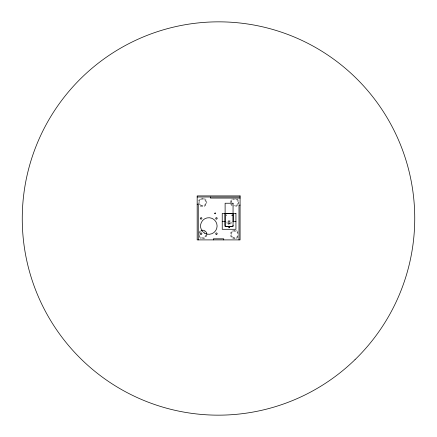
<?xml version="1.0" encoding="UTF-8"?>
<svg xmlns="http://www.w3.org/2000/svg" width="437" height="437" viewBox="0 0 437 437"><rect width="100%" height="100%" fill="white"/><g stroke="black" fill="none" stroke-linecap="round" stroke-linejoin="round"><path stroke-width="0.33" stroke-dasharray="2.19 1.64" d="M226.169 215.578L226.148 214.906M226.153 215.703L226.153 214.802M232.167 214.824L231.861 215.217L232.167 215.676M232.156 214.731L231.768 215.272L232.156 215.769M228.114 220.69A2.163 2.163 0 0 1 231.249 222.646A2.163 2.163 0 0 1 228.076 224.536M227.267 223.799A2.163 2.163 0 0 1 227.207 221.548M238.121 235.805A3.687 3.687 0 0 1 232.451 237.433A3.687 3.687 0 0 1 232.451 231.539A3.687 3.687 0 0 1 238.121 233.167M238.099 237.133A4.326 4.326 0 0 1 231.747 237.673A4.326 4.326 0 0 1 231.747 231.299A4.326 4.326 0 0 1 238.099 231.845M235.609 198.824A3.687 3.687 0 0 1 238.241 203.331A3.687 3.687 0 0 1 233.74 205.964M232.113 205.051A3.687 3.687 0 0 1 231.457 204.199M230.993 202.664A3.687 3.687 0 0 1 233.74 198.824M231.348 202.637A3.332 3.332 0 0 1 234.795 199.064A3.332 3.332 0 0 1 237.968 202.883A3.332 3.332 0 0 1 233.828 205.619M232.189 204.62A3.332 3.332 0 0 1 231.894 204.232M237.193 198.879A4.326 4.326 0 0 1 233.888 206.652M232.156 205.914A4.326 4.326 0 0 1 230.758 204.232M230.359 202.713A4.326 4.326 0 0 1 232.156 198.879M206.259 234.756A3.687 3.687 0 0 1 202.894 238.165A3.687 3.687 0 0 1 198.999 235.379A3.687 3.687 0 0 1 201.14 231.091M205.876 234.975A3.332 3.332 0 0 1 200.643 237.198A3.332 3.332 0 0 1 201.058 231.523M204.319 231.643A3.332 3.332 0 0 1 204.893 232.091M206.898 234.806A4.326 4.326 0 0 1 198.808 236.603M198.808 232.369A4.326 4.326 0 0 1 200.605 230.638M232.801 237.242A3.332 3.332 0 0 0 237.996 234.729A3.332 3.332 0 0 0 233.221 231.49A3.332 3.332 0 0 0 232.801 237.242M200.736 205.592A3.687 3.687 0 0 0 206.269 202.397A3.687 3.687 0 0 0 200.736 199.201A3.687 3.687 0 0 0 200.736 205.592M200.916 205.281A3.332 3.332 0 0 0 205.914 202.397A3.332 3.332 0 0 0 200.916 199.512A3.332 3.332 0 0 0 200.916 205.281M200.419 206.144A4.326 4.326 0 0 0 206.909 202.397A4.326 4.326 0 0 0 200.419 198.649A4.326 4.326 0 0 0 200.419 206.144"/><path stroke-width="0.66" d="M229.567 227.371C228.409 225.503 228.442 229.015 229.529 227.404M232.703 215.474L232.703 215.031M197.174 196.989L240.082 196.989M240.082 198.07L210.383 198.07L210.383 196.989M197.174 204.199L198.256 204.199L198.256 239.897M240.082 205.117L239.001 205.117L239.001 239.897M222.231 221.362L225.011 221.362M233.052 221.362L235.936 221.362M233.161 213.431L233.161 221.936M233.052 213.431L233.052 226.519L225.011 226.519L225.011 213.431M225.115 213.431L225.115 225.328A1.082 1.082 0 0 0 226.202 226.41L231.971 226.41A1.082 1.082 0 0 0 233.052 225.328M223.728 239.897L223.728 238.815L213.354 238.815L213.354 239.897M201.184 230.392A4.326 4.326 0 0 1 206.909 234.489M214.665 213.278C215.66 215.212 215.976 211.579 214.665 213.278M240.082 195.907L197.174 195.907L197.174 239.897L240.082 239.897L240.082 195.907M233.052 203.238L225.115 203.238L225.115 213.332L233.052 213.332L233.052 203.238M235.936 213.431L222.231 213.431L222.231 229.294L235.936 229.294L235.936 213.431M229.949 223.444L229.949 221.81A1.191 1.191 0 0 0 228.218 221.81L228.218 223.444A1.191 1.191 0 0 0 229.949 223.444M216.097 234.281A0.721 0.721 0 0 0 217.184 233.658A0.721 0.721 0 0 0 216.097 233.036A0.721 0.721 0 0 0 216.097 234.281M200.812 218.992A0.721 0.721 0 0 0 201.894 218.369A0.721 0.721 0 0 0 200.812 217.746A0.721 0.721 0 0 0 200.812 218.992M216.097 218.992A0.721 0.721 0 0 0 217.184 218.369A0.721 0.721 0 0 0 216.097 217.746A0.721 0.721 0 0 0 216.097 218.992M200.812 234.281A0.721 0.721 0 0 0 201.894 233.658A0.721 0.721 0 0 0 200.812 233.036A0.721 0.721 0 0 0 200.812 234.281M204.669 233.194A8.292 8.292 0 0 0 217.107 226.016A8.292 8.292 0 0 0 204.669 218.833A8.292 8.292 0 0 0 204.669 233.194M355.03 359.635A196.677 196.224 -78.1 0 0 272.317 29.334A196.677 196.224 -78.1 0 0 28.154 266.532A196.677 196.224 -78.1 0 0 355.03 359.635"/></g></svg>
